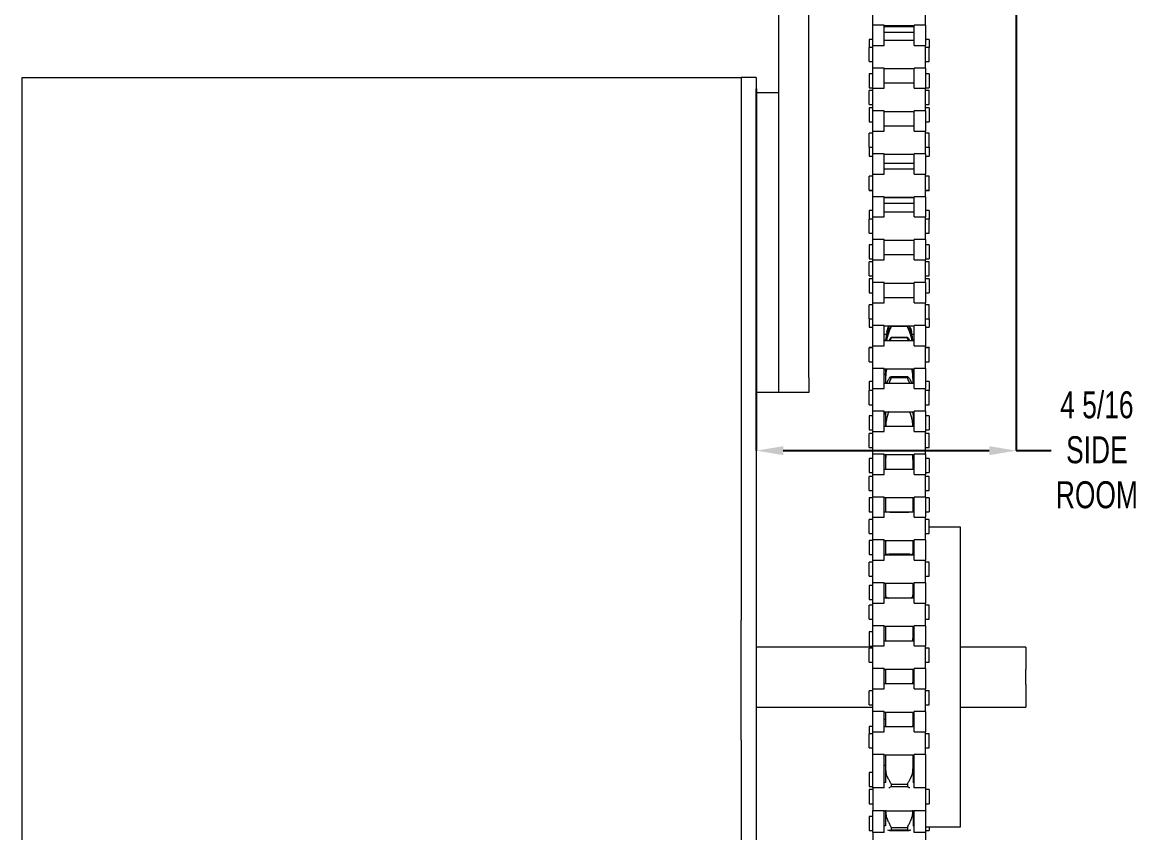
# Model space of a CAD drawing. Header units: inches. Extents: x 0.9 to 22, y 3.7 to 21.
# Drawn here: x 0.91 to 7.11, y 8.88 to 13.39 of the extents above; entities that cross this region are included whole.
import ezdxf

# ---------------------------------------------------------------- set-up
doc = ezdxf.new("R2010")
doc.units = ezdxf.units.IN
doc.header["$MEASUREMENT"] = 0
doc.header["$PDSIZE"] = -1
doc.layers.add('DIM', color=1, linetype='Continuous')
doc.styles.add('SLDTEXTSTYLE0', font='ARIAL.TTF', dxfattribs={"width": 0.7})
doc.dimstyles.new('SLDDIMSTYLE1', dxfattribs={"dimtxt": 0.15, "dimasz": 0.15, "dimexe": 0, "dimexo": 0.0625, "dimgap": 0.0375, "dimtad": 0, "dimtih": 1, "dimtoh": 1, "dimdec": 3, "dimlfac": 3, "dimrnd": 1e-09, "dimzin": 12, "dimdsep": 46, "dimtxsty": 'SLDTEXTSTYLE0', "dimsah": 1, "dimcen": 0.09, "dimadec": 0, "dimazin": 0, "dimtfac": 1, "dimtdec": 3, "dimtofl": 0, "dimtmove": 0, "dimatfit": 3, "dimfxl": 0, "dimtolj": 1, "dimtzin": 12, "dimarcsym": 0})

# ---------------------------------------------------------------- blocks, each defined once
blk = doc.blocks.new('*D8')
at = {"layer": 'DEFPOINTS', "color": 0}
for p in [(6.4438, 16.3276), (4.9976, 13.0772), (6.4438, 11.0032)]:
    blk.add_point(p, dxfattribs=at)
at = {"layer": 'DIM', "color": 0, "lineweight": -2}
for p, q in [((6.4438, 16.2651), (6.4438, 11.0032)), ((4.9976, 13.0147), (4.9976, 11.0032)), ((5.1476, 11.0032), (6.2938, 11.0032)), ((6.4438, 11.0032), (6.6379, 11.0032))]:
    blk.add_line(p, q, dxfattribs=at)
at = {"layer": 'DIM', "color": 0}
for points in [[(5.1476, 11.0282), (5.1476, 10.9782), (4.9976, 11.0032)], [(6.2938, 11.0282), (6.2938, 10.9782), (6.4438, 11.0032)]]:
    blk.add_solid(points, dxfattribs=at)
at = {"layer": 'DIM', "color": 0, "insert": (6.8922, 11.3333), "char_height": 0.15, "attachment_point": 2, "style": 'SLDTEXTSTYLE0'}
blk.add_mtext('\\A1;4 5/16\\PSIDE\\PROOM', dxfattribs=at)

msp = doc.modelspace()

# ---------------------------------------------------------------- linework, layer by layer
at = {"color": 7, "linetype": 'Continuous', "lineweight": 15}
for p, q in [((5.122594, 11.410565), (5.122594, 13.660565)), ((5.289261, 11.410565), (5.289261, 13.660565)), ((5.646761, 13.369113), (5.646761, 13.495323)), ((5.938761, 13.369113), (5.938761, 13.495323)), ((5.709427, 13.369113), (5.646761, 13.369113)), ((5.646761, 13.256779), (5.646761, 13.369113)), ((5.709427, 13.256779), (5.709427, 13.369113)), ((5.938761, 13.369113), (5.876094, 13.369113)), ((5.876094, 13.256779), (5.876094, 13.369113)), ((5.938761, 13.369113), (5.938761, 13.256779)), ((5.626094, 13.289071), (5.626094, 13.245142)), ((5.646761, 13.256779), (5.709427, 13.256779)), ((5.646761, 13.130569), (5.646761, 13.256779)), ((5.876094, 13.256779), (5.938761, 13.256779)), ((5.938761, 13.130569), (5.938761, 13.256779)), ((5.959427, 13.289071), (5.959427, 13.245142)), ((5.626094, 13.167143), (5.626094, 13.245142)), ((5.959427, 13.167143), (5.959427, 13.245142)), ((0.914261, 6.377231), (0.914261, 13.077231)), ((0.914261, 13.077231), (4.914261, 13.077231)), ((4.997594, 13.077231), (4.914261, 13.077231)), ((4.914261, 13.077231), (4.914261, 10.060981)), ((4.997594, 13.077231), (4.997594, 12.993898)), ((5.626094, 13.098909), (5.626094, 13.041034)), ((5.709427, 13.130569), (5.646761, 13.130569)), ((5.646761, 13.018235), (5.646761, 13.130569)), ((5.709427, 13.018235), (5.709427, 13.130569)), ((5.938761, 13.130569), (5.876094, 13.130569)), ((5.876094, 13.018235), (5.876094, 13.130569)), ((5.938761, 13.130569), (5.938761, 13.018235)), ((5.959427, 13.098909), (5.959427, 13.041034)), ((5.626094, 13.041034), (5.626094, 13.020909)), ((5.646761, 13.018235), (5.709427, 13.018235)), ((5.646761, 12.892025), (5.646761, 13.018235)), ((5.876094, 13.018235), (5.938761, 13.018235)), ((5.938761, 12.892025), (5.938761, 13.018235)), ((5.959427, 13.041034), (5.959427, 13.020909)), ((4.997594, 12.827231), (4.997594, 12.993898)), ((4.997594, 12.993898), (5.122594, 12.993898)), ((4.997594, 12.993898), (5.122594, 12.993898)), ((4.997594, 12.827231), (4.997594, 12.993898)), ((5.626094, 12.928598), (5.626094, 13.006598)), ((5.959427, 12.928598), (5.959427, 13.006598)), ((5.626094, 12.908747), (5.626094, 12.850872)), ((5.709427, 12.892025), (5.646761, 12.892025)), ((5.646761, 12.779691), (5.646761, 12.892025)), ((5.709427, 12.779691), (5.709427, 12.892025)), ((5.938761, 12.892025), (5.876094, 12.892025)), ((5.876094, 12.779691), (5.876094, 12.892025)), ((5.938761, 12.892025), (5.938761, 12.779691)), ((5.959427, 12.908747), (5.959427, 12.850872)), ((4.997594, 12.827231), (4.997594, 11.493898)), ((4.997594, 12.827231), (4.997594, 11.493898)), ((5.626094, 12.850872), (5.626094, 12.830747)), ((5.959427, 12.850872), (5.959427, 12.830747)), ((5.626094, 12.690054), (5.626094, 12.768054)), ((5.646761, 12.779691), (5.709427, 12.779691)), ((5.646761, 12.653481), (5.646761, 12.779691)), ((5.876094, 12.779691), (5.938761, 12.779691)), ((5.938761, 12.653481), (5.938761, 12.779691)), ((5.959427, 12.690054), (5.959427, 12.768054)), ((5.626094, 12.690054), (5.626094, 12.660711)), ((5.626094, 12.660711), (5.626094, 12.640586)), ((5.709427, 12.653481), (5.646761, 12.653481)), ((5.646761, 12.541147), (5.646761, 12.653481)), ((5.709427, 12.541147), (5.709427, 12.653481)), ((5.938761, 12.653481), (5.876094, 12.653481)), ((5.876094, 12.541147), (5.876094, 12.653481)), ((5.938761, 12.653481), (5.938761, 12.541147)), ((5.959427, 12.690054), (5.959427, 12.660711)), ((5.959427, 12.660711), (5.959427, 12.640586)), ((5.626094, 12.45151), (5.626094, 12.52951)), ((5.646761, 12.541147), (5.709427, 12.541147)), ((5.646761, 12.414936), (5.646761, 12.541147)), ((5.876094, 12.541147), (5.938761, 12.541147)), ((5.938761, 12.414936), (5.938761, 12.541147)), ((5.959427, 12.45151), (5.959427, 12.52951)), ((5.626094, 12.45151), (5.626094, 12.450424)), ((5.959427, 12.45151), (5.959427, 12.450424)), ((5.709427, 12.414936), (5.646761, 12.414936)), ((5.646761, 12.302602), (5.646761, 12.414936)), ((5.709427, 12.302602), (5.709427, 12.414936)), ((5.938761, 12.414936), (5.876094, 12.414936)), ((5.876094, 12.302602), (5.876094, 12.414936)), ((5.938761, 12.414936), (5.938761, 12.302602)), ((5.626094, 12.338262), (5.626094, 12.290966)), ((5.959427, 12.338262), (5.959427, 12.290966)), ((5.626094, 12.212966), (5.626094, 12.290966)), ((5.646761, 12.302602), (5.709427, 12.302602)), ((5.646761, 12.176392), (5.646761, 12.302602)), ((5.876094, 12.302602), (5.938761, 12.302602)), ((5.938761, 12.176392), (5.938761, 12.302602)), ((5.959427, 12.212966), (5.959427, 12.290966)), ((5.626094, 12.1481), (5.626094, 12.090225)), ((5.709427, 12.176392), (5.646761, 12.176392)), ((5.646761, 12.064058), (5.646761, 12.176392)), ((5.709427, 12.064058), (5.709427, 12.176392)), ((5.938761, 12.176392), (5.876094, 12.176392)), ((5.876094, 12.064058), (5.876094, 12.176392)), ((5.938761, 12.176392), (5.938761, 12.064058)), ((5.959427, 12.1481), (5.959427, 12.090225)), ((5.626094, 12.090225), (5.626094, 12.0701)), ((5.959427, 12.090225), (5.959427, 12.0701)), ((5.626094, 11.974422), (5.626094, 12.052421)), ((5.646761, 12.064058), (5.709427, 12.064058)), ((5.646761, 11.937848), (5.646761, 12.064058)), ((5.876094, 12.064058), (5.938761, 12.064058)), ((5.938761, 11.937848), (5.938761, 12.064058)), ((5.959427, 11.974422), (5.959427, 12.052421)), ((5.626094, 11.957939), (5.626094, 11.900064)), ((5.959427, 11.957939), (5.959427, 11.900064)), ((5.626094, 11.900064), (5.626094, 11.879939)), ((5.709427, 11.937848), (5.646761, 11.937848)), ((5.646761, 11.825514), (5.646761, 11.937848)), ((5.709427, 11.825514), (5.709427, 11.937848)), ((5.938761, 11.937848), (5.876094, 11.937848)), ((5.876094, 11.825514), (5.876094, 11.937848)), ((5.938761, 11.937848), (5.938761, 11.825514)), ((5.959427, 11.900064), (5.959427, 11.879939)), ((5.626094, 11.735877), (5.626094, 11.813877)), ((5.646761, 11.825514), (5.709427, 11.825514)), ((5.646761, 11.699304), (5.646761, 11.825514)), ((5.876094, 11.825514), (5.938761, 11.825514)), ((5.938761, 11.699304), (5.938761, 11.825514)), ((5.959427, 11.735877), (5.959427, 11.813877)), ((5.626094, 11.735877), (5.626094, 11.709902)), ((5.626094, 11.709902), (5.626094, 11.689777)), ((5.959427, 11.735877), (5.959427, 11.709902)), ((5.959427, 11.709902), (5.959427, 11.689777)), ((5.709427, 11.699304), (5.646761, 11.699304)), ((5.646761, 11.58697), (5.646761, 11.699304)), ((5.709427, 11.58697), (5.709427, 11.699304)), ((5.747761, 11.696173), (5.747761, 11.693419)), ((5.747761, 11.696173), (5.838094, 11.696173)), ((5.838094, 11.693419), (5.747761, 11.693419)), ((5.838094, 11.696173), (5.838094, 11.693419)), ((5.938761, 11.699304), (5.876094, 11.699304)), ((5.876094, 11.58697), (5.876094, 11.699304)), ((5.938761, 11.699304), (5.938761, 11.58697)), ((5.646761, 11.58697), (5.709427, 11.58697)), ((5.646761, 11.46076), (5.646761, 11.58697)), ((5.747761, 11.634735), (5.747761, 11.630004)), ((5.747761, 11.634735), (5.838094, 11.634735)), ((5.838094, 11.630004), (5.747761, 11.630004)), ((5.838094, 11.634735), (5.838094, 11.630004)), ((5.876094, 11.58697), (5.938761, 11.58697)), ((5.938761, 11.46076), (5.938761, 11.58697)), ((5.626094, 11.577615), (5.626094, 11.575333)), ((5.626094, 11.497333), (5.626094, 11.575333)), ((5.959427, 11.577615), (5.959427, 11.575333)), ((5.959427, 11.497333), (5.959427, 11.575333)), ((4.997594, 11.327231), (4.997594, 11.493898)), ((4.997594, 11.327231), (4.997594, 11.493898)), ((5.709427, 11.46076), (5.646761, 11.46076)), ((5.646761, 11.348426), (5.646761, 11.46076)), ((5.709427, 11.348426), (5.709427, 11.46076)), ((5.938761, 11.46076), (5.876094, 11.46076)), ((5.876094, 11.348426), (5.876094, 11.46076)), ((5.938761, 11.46076), (5.938761, 11.348426)), ((5.122594, 11.327231), (5.122594, 11.410565)), ((5.289261, 11.410565), (5.289261, 11.327231)), ((5.716427, 11.458166), (5.716427, 11.450558)), ((5.716427, 11.451034), (5.716427, 11.395974)), ((5.747761, 11.416406), (5.747761, 11.407994)), ((5.747761, 11.416406), (5.838094, 11.416406)), ((5.838094, 11.407994), (5.747761, 11.407994)), ((5.838094, 11.416406), (5.838094, 11.407994)), ((5.869427, 11.450546), (5.869427, 11.458072)), ((5.869427, 11.451034), (5.869427, 11.395974)), ((5.626094, 11.387453), (5.626094, 11.336789)), ((5.626094, 11.258789), (5.626094, 11.336789)), ((5.646761, 11.348426), (5.709427, 11.348426)), ((5.646761, 11.222216), (5.646761, 11.348426)), ((5.716427, 11.395974), (5.716427, 11.375956)), ((5.869427, 11.375956), (5.869427, 11.395974)), ((5.876094, 11.348426), (5.938761, 11.348426)), ((5.938761, 11.222216), (5.938761, 11.348426)), ((5.959427, 11.387453), (5.959427, 11.336789)), ((5.959427, 11.258789), (5.959427, 11.336789)), ((5.122594, 11.327231), (4.997594, 11.327231)), ((5.122594, 11.327231), (4.997594, 11.327231)), ((4.997594, 11.327231), (4.997594, 5.743898)), ((5.289261, 11.327231), (5.122594, 11.327231)), ((5.709427, 11.222216), (5.646761, 11.222216)), ((5.646761, 11.109881), (5.646761, 11.222216)), ((5.709427, 11.109881), (5.709427, 11.222216)), ((5.716427, 11.219622), (5.716427, 11.203622)), ((5.869427, 11.203622), (5.869427, 11.219622)), ((5.938761, 11.222216), (5.876094, 11.222216)), ((5.876094, 11.109881), (5.876094, 11.222216)), ((5.938761, 11.222216), (5.938761, 11.109881)), ((5.626094, 11.197292), (5.626094, 11.139417)), ((5.716427, 11.203622), (5.716427, 11.137411)), ((5.869427, 11.203622), (5.869427, 11.137411)), ((5.959427, 11.197292), (5.959427, 11.139417)), ((5.626094, 11.139417), (5.626094, 11.119292)), ((5.626094, 11.020245), (5.626094, 11.098245)), ((5.646761, 11.109881), (5.709427, 11.109881)), ((5.646761, 10.983671), (5.646761, 11.109881)), ((5.876094, 11.109881), (5.938761, 11.109881)), ((5.938761, 10.983671), (5.938761, 11.109881)), ((5.959427, 11.139417), (5.959427, 11.119292)), ((5.959427, 11.020245), (5.959427, 11.098245)), ((5.709427, 10.983671), (5.646761, 10.983671)), ((5.646761, 10.871337), (5.646761, 10.983671)), ((5.709427, 10.871337), (5.709427, 10.983671)), ((5.716427, 10.981078), (5.716427, 10.945594)), ((5.869427, 10.981078), (5.869427, 10.945594)), ((5.938761, 10.983671), (5.876094, 10.983671)), ((5.876094, 10.871337), (5.876094, 10.983671)), ((5.938761, 10.983671), (5.938761, 10.871337)), ((5.626094, 10.959144), (5.626094, 10.881144)), ((5.716427, 10.945594), (5.716427, 10.898867)), ((5.869427, 10.898867), (5.869427, 10.945594)), ((5.959427, 10.959144), (5.959427, 10.881144)), ((5.626094, 10.781701), (5.626094, 10.859701)), ((5.646761, 10.871337), (5.709427, 10.871337)), ((5.646761, 10.745127), (5.646761, 10.871337)), ((5.876094, 10.871337), (5.938761, 10.871337)), ((5.938761, 10.745127), (5.938761, 10.871337)), ((5.959427, 10.781701), (5.959427, 10.859701)), ((5.626094, 10.740757), (5.626094, 10.662757)), ((5.709427, 10.745127), (5.646761, 10.745127)), ((5.646761, 10.632793), (5.646761, 10.745127)), ((5.709427, 10.632793), (5.709427, 10.745127)), ((5.716427, 10.742534), (5.716427, 10.660323)), ((5.869427, 10.660323), (5.869427, 10.742534)), ((5.938761, 10.745127), (5.876094, 10.745127)), ((5.876094, 10.632793), (5.876094, 10.745127)), ((5.938761, 10.745127), (5.938761, 10.632793)), ((5.959427, 10.740757), (5.959427, 10.662757)), ((5.747761, 10.660458), (5.838094, 10.660458)), ((5.626094, 10.543156), (5.626094, 10.621156)), ((5.646761, 10.632793), (5.709427, 10.632793)), ((5.646761, 10.506583), (5.646761, 10.632793)), ((5.876094, 10.632793), (5.938761, 10.632793)), ((5.938761, 10.506583), (5.938761, 10.632793)), ((5.959427, 10.543156), (5.959427, 10.621156)), ((6.133095, 8.910565), (6.133095, 10.577231)), ((5.626094, 10.504226), (5.626094, 10.426226)), ((5.709427, 10.506583), (5.646761, 10.506583)), ((5.646761, 10.394249), (5.646761, 10.506583)), ((5.709427, 10.394249), (5.709427, 10.506583)), ((5.716427, 10.50399), (5.716427, 10.434004)), ((5.869427, 10.434004), (5.869427, 10.50399)), ((5.938761, 10.506583), (5.876094, 10.506583)), ((5.876094, 10.394249), (5.876094, 10.506583)), ((5.938761, 10.506583), (5.938761, 10.394249)), ((5.716427, 10.434004), (5.716427, 10.421779)), ((5.747761, 10.423218), (5.838094, 10.423218)), ((5.869427, 10.434004), (5.869427, 10.421779)), ((5.626094, 10.304612), (5.626094, 10.382612)), ((5.646761, 10.394249), (5.709427, 10.394249)), ((5.646761, 10.268039), (5.646761, 10.394249)), ((5.876094, 10.394249), (5.938761, 10.394249)), ((5.938761, 10.268039), (5.938761, 10.394249)), ((5.959427, 10.304612), (5.959427, 10.382612)), ((5.626094, 10.254039), (5.626094, 10.176039)), ((5.709427, 10.268039), (5.646761, 10.268039)), ((5.646761, 10.155705), (5.646761, 10.268039)), ((5.709427, 10.155705), (5.709427, 10.268039)), ((5.716427, 10.265446), (5.716427, 10.203053)), ((5.869427, 10.203053), (5.869427, 10.265446)), ((5.938761, 10.268039), (5.876094, 10.268039)), ((5.876094, 10.155705), (5.876094, 10.268039)), ((5.938761, 10.268039), (5.938761, 10.155705)), ((5.716427, 10.203053), (5.716427, 10.183235)), ((5.869427, 10.203053), (5.869427, 10.183235)), ((5.626094, 10.066068), (5.626094, 10.144068)), ((5.646761, 10.155705), (5.709427, 10.155705)), ((5.646761, 10.029495), (5.646761, 10.155705)), ((5.876094, 10.155705), (5.938761, 10.155705)), ((5.938761, 10.029495), (5.938761, 10.155705)), ((5.959427, 10.066068), (5.959427, 10.144068)), ((4.914261, 9.393482), (4.914261, 10.060981)), ((5.626094, 9.994946), (5.626094, 9.916946)), ((5.709427, 10.029495), (5.646761, 10.029495)), ((5.646761, 9.91716), (5.646761, 10.029495)), ((5.709427, 9.91716), (5.709427, 10.029495)), ((5.716427, 10.026901), (5.716427, 9.964246)), ((5.869427, 9.964246), (5.869427, 10.026901)), ((5.938761, 10.029495), (5.876094, 10.029495)), ((5.876094, 9.91716), (5.876094, 10.029495)), ((5.938761, 10.029495), (5.938761, 9.91716)), ((5.646761, 9.91716), (5.709427, 9.91716)), ((5.646761, 9.79095), (5.646761, 9.91716)), ((5.716427, 9.964246), (5.716427, 9.944691)), ((5.869427, 9.964246), (5.869427, 9.944691)), ((5.876094, 9.91716), (5.938761, 9.91716)), ((5.938761, 9.79095), (5.938761, 9.91716)), ((6.497594, 9.910565), (6.497594, 9.785565)), ((5.626094, 9.827524), (5.626094, 9.905524)), ((5.959427, 9.827524), (5.959427, 9.905524)), ((5.709427, 9.79095), (5.646761, 9.79095)), ((5.646761, 9.678616), (5.646761, 9.79095)), ((5.709427, 9.678616), (5.709427, 9.79095)), ((5.716427, 9.788357), (5.716427, 9.721669)), ((5.869427, 9.721669), (5.869427, 9.788357)), ((5.938761, 9.79095), (5.876094, 9.79095)), ((5.876094, 9.678616), (5.876094, 9.79095)), ((5.938761, 9.79095), (5.938761, 9.678616)), ((5.709427, 9.785565), (5.716427, 9.785565)), ((6.497594, 9.702231), (6.497594, 9.785565)), ((5.626094, 9.58898), (5.626094, 9.66698)), ((5.646761, 9.678616), (5.709427, 9.678616)), ((5.646761, 9.552406), (5.646761, 9.678616)), ((5.876094, 9.678616), (5.938761, 9.678616)), ((5.938761, 9.552406), (5.938761, 9.678616)), ((5.959427, 9.58898), (5.959427, 9.66698)), ((6.497594, 9.702231), (6.497594, 9.577231)), ((5.709427, 9.552406), (5.646761, 9.552406)), ((5.646761, 9.440072), (5.646761, 9.552406)), ((5.709427, 9.440072), (5.709427, 9.552406)), ((5.716427, 9.549813), (5.716427, 9.479472)), ((5.869427, 9.479472), (5.869427, 9.549813)), ((5.938761, 9.552406), (5.876094, 9.552406)), ((5.876094, 9.440072), (5.876094, 9.552406)), ((5.938761, 9.552406), (5.938761, 9.440072)), ((5.716427, 9.479472), (5.716427, 9.467602)), ((5.869427, 9.479472), (5.869427, 9.467602)), ((5.626094, 9.469789), (5.626094, 9.428436)), ((5.626094, 9.350436), (5.626094, 9.428436)), ((5.646761, 9.440072), (5.709427, 9.440072)), ((5.646761, 9.313862), (5.646761, 9.440072)), ((5.876094, 9.440072), (5.938761, 9.440072)), ((5.938761, 9.313862), (5.938761, 9.440072)), ((5.959427, 9.350436), (5.959427, 9.428436)), ((4.914261, 9.393482), (4.914261, 5.743898)), ((5.709427, 9.313862), (5.646761, 9.313862)), ((5.646761, 9.161449), (5.646761, 9.313862)), ((5.709427, 9.161449), (5.709427, 9.313862)), ((5.716427, 9.311269), (5.716427, 9.2418)), ((5.869427, 9.2418), (5.869427, 9.311269)), ((5.938761, 9.313862), (5.876094, 9.313862)), ((5.876094, 9.161449), (5.876094, 9.313862)), ((5.938761, 9.313862), (5.938761, 9.161449)), ((5.716427, 9.2418), (5.716427, 9.157429)), ((5.869427, 9.2418), (5.869427, 9.157429)), ((5.626094, 9.213693), (5.626094, 9.135693)), ((5.626094, 9.118262), (5.626094, 9.060387)), ((5.646761, 9.127774), (5.646761, 9.161449)), ((5.709427, 9.127774), (5.646761, 9.127774)), ((5.646761, 9.127774), (5.646761, 9.002483)), ((5.709427, 9.127774), (5.709427, 9.161449)), ((5.747761, 9.149272), (5.747761, 9.134431)), ((5.747761, 9.149272), (5.838094, 9.149272)), ((5.838094, 9.134431), (5.747761, 9.134431)), ((5.838094, 9.149272), (5.838094, 9.134431)), ((5.876094, 9.127774), (5.876094, 9.161449)), ((5.938761, 9.127774), (5.876094, 9.127774)), ((5.938761, 9.161449), (5.938761, 9.127774)), ((5.938761, 9.127774), (5.938761, 9.002483)), ((5.959427, 9.118262), (5.959427, 9.060387)), ((5.626094, 9.060387), (5.626094, 9.040262)), ((5.959427, 9.060387), (5.959427, 9.040262)), ((5.646761, 9.002483), (5.709427, 9.002483)), ((5.646761, 8.879031), (5.646761, 9.002483)), ((5.709427, 8.879031), (5.709427, 9.002483)), ((5.716427, 9.001095), (5.716427, 8.917569)), ((5.869427, 9.001095), (5.869427, 8.917569)), ((5.876094, 9.002483), (5.938761, 9.002483)), ((5.876094, 8.879031), (5.876094, 9.002483)), ((5.938761, 9.002483), (5.938761, 8.879031)), ((5.626094, 8.968437), (5.626094, 8.890437)), ((5.709427, 8.879031), (5.646761, 8.879031)), ((5.646761, 8.879031), (5.646761, 8.761337)), ((5.747761, 8.907555), (5.747761, 8.893458)), ((5.747761, 8.907555), (5.838094, 8.907555)), ((5.838094, 8.893458), (5.747761, 8.893458)), ((5.838094, 8.907555), (5.838094, 8.893458)), ((5.938761, 8.879031), (5.876094, 8.879031)), ((5.938761, 8.879031), (5.938761, 8.761337)), ((5.959427, 8.910565), (5.959427, 8.890437))]:
    msp.add_line(p, q, dxfattribs=at)
for points in [[(5.709427, 13.36652), (5.876094, 13.36652)], [(5.709427, 13.362066), (5.876094, 13.362066)], [(5.876094, 13.328237), (5.709427, 13.328237)], [(5.646761, 13.289071), (5.626094, 13.289071)], [(5.876094, 13.284309), (5.709427, 13.284309)], [(5.959427, 13.289071), (5.938761, 13.289071)], [(5.646761, 13.245142), (5.626094, 13.245142)], [(5.959427, 13.245142), (5.938761, 13.245142)], [(5.626094, 13.167143), (5.646761, 13.167143)], [(5.938761, 13.167143), (5.959427, 13.167143)], [(5.646761, 13.098909), (5.626094, 13.098909)], [(5.709427, 13.127976), (5.876094, 13.127976)], [(5.959427, 13.098909), (5.938761, 13.098909)], [(5.626094, 13.020909), (5.646761, 13.020909)], [(5.876094, 13.045765), (5.709427, 13.045765)], [(5.938761, 13.020909), (5.959427, 13.020909)], [(5.646761, 13.006598), (5.626094, 13.006598)], [(5.959427, 13.006598), (5.938761, 13.006598)], [(5.626094, 12.928598), (5.646761, 12.928598)], [(5.646761, 12.908747), (5.626094, 12.908747)], [(5.709427, 12.889432), (5.876094, 12.889432)], [(5.938761, 12.928598), (5.959427, 12.928598)], [(5.959427, 12.908747), (5.938761, 12.908747)], [(5.626094, 12.830747), (5.646761, 12.830747)], [(5.938761, 12.830747), (5.959427, 12.830747)], [(5.646761, 12.768054), (5.626094, 12.768054)], [(5.876094, 12.807221), (5.709427, 12.807221)], [(5.959427, 12.768054), (5.938761, 12.768054)], [(5.626094, 12.690054), (5.646761, 12.690054)], [(5.626094, 12.640586), (5.646761, 12.640586)], [(5.709427, 12.650888), (5.876094, 12.650888)], [(5.938761, 12.690054), (5.959427, 12.690054)], [(5.938761, 12.640586), (5.959427, 12.640586)], [(5.709427, 12.601419), (5.876094, 12.601419)], [(5.646761, 12.52951), (5.626094, 12.52951)], [(5.876094, 12.568677), (5.709427, 12.568677)], [(5.959427, 12.52951), (5.938761, 12.52951)], [(5.626094, 12.45151), (5.646761, 12.45151)], [(5.626094, 12.450424), (5.646761, 12.450424)], [(5.938761, 12.45151), (5.959427, 12.45151)], [(5.938761, 12.450424), (5.959427, 12.450424)], [(5.709427, 12.412343), (5.876094, 12.412343)], [(5.709427, 12.411257), (5.876094, 12.411257)], [(5.646761, 12.338262), (5.626094, 12.338262)], [(5.876094, 12.377429), (5.709427, 12.377429)], [(5.876094, 12.330132), (5.709427, 12.330132)], [(5.959427, 12.338262), (5.938761, 12.338262)], [(5.646761, 12.290966), (5.626094, 12.290966)], [(5.959427, 12.290966), (5.938761, 12.290966)], [(5.626094, 12.212966), (5.646761, 12.212966)], [(5.938761, 12.212966), (5.959427, 12.212966)], [(5.646761, 12.1481), (5.626094, 12.1481)], [(5.709427, 12.173799), (5.876094, 12.173799)], [(5.959427, 12.1481), (5.938761, 12.1481)], [(5.876094, 12.091588), (5.709427, 12.091588)], [(5.626094, 12.0701), (5.646761, 12.0701)], [(5.646761, 12.052421), (5.626094, 12.052421)], [(5.938761, 12.0701), (5.959427, 12.0701)], [(5.959427, 12.052421), (5.938761, 12.052421)], [(5.626094, 11.974422), (5.646761, 11.974422)], [(5.646761, 11.957939), (5.626094, 11.957939)], [(5.938761, 11.974422), (5.959427, 11.974422)], [(5.959427, 11.957939), (5.938761, 11.957939)], [(5.709427, 11.935255), (5.876094, 11.935255)], [(5.626094, 11.879939), (5.646761, 11.879939)], [(5.876094, 11.853044), (5.709427, 11.853044)], [(5.938761, 11.879939), (5.959427, 11.879939)], [(5.646761, 11.813877), (5.626094, 11.813877)], [(5.959427, 11.813877), (5.938761, 11.813877)], [(5.626094, 11.735877), (5.646761, 11.735877)], [(5.938761, 11.735877), (5.959427, 11.735877)], [(5.626094, 11.689777), (5.646761, 11.689777)], [(5.709427, 11.696711), (5.876094, 11.696711)], [(5.709427, 11.65061), (5.721627, 11.65061)], [(5.723873, 11.662591), (5.730197, 11.684313)], [(5.730197, 11.681715), (5.723873, 11.659415)], [(5.723873, 11.638879), (5.730197, 11.659474)], [(5.730197, 11.649659), (5.723873, 11.626879)], [(5.730197, 11.684313), (5.735023, 11.696711)], [(5.735852, 11.696711), (5.730197, 11.681715)], [(5.855658, 11.681715), (5.850024, 11.696711)], [(5.855658, 11.684313), (5.861982, 11.662591)], [(5.861982, 11.659415), (5.855658, 11.681715)], [(5.855658, 11.659474), (5.861982, 11.638879)], [(5.861982, 11.626879), (5.855658, 11.649659)], [(5.864249, 11.65061), (5.876094, 11.65061)], [(5.938761, 11.689777), (5.959427, 11.689777)], [(5.717178, 11.616782), (5.709427, 11.616782)], [(5.876094, 11.6145), (5.709427, 11.6145)], [(5.718996, 11.6145), (5.723873, 11.638879)], [(5.723873, 11.626879), (5.721678, 11.6145)], [(5.747761, 11.630004), (5.741182, 11.6145)], [(5.844658, 11.6145), (5.838094, 11.630004)], [(5.861982, 11.638879), (5.866902, 11.6145)], [(5.864156, 11.6145), (5.861982, 11.626879)], [(5.876094, 11.616782), (5.868665, 11.616782)], [(5.646761, 11.577615), (5.626094, 11.577615)], [(5.646761, 11.575333), (5.626094, 11.575333)], [(5.959427, 11.577615), (5.938761, 11.577615)], [(5.959427, 11.575333), (5.938761, 11.575333)], [(5.626094, 11.497333), (5.646761, 11.497333)], [(5.938761, 11.497333), (5.959427, 11.497333)], [(5.709427, 11.458166), (5.876094, 11.458166)], [(5.716427, 11.42662), (5.709427, 11.42662)], [(5.716427, 11.451034), (5.716562, 11.456149)], [(5.716562, 11.406515), (5.716427, 11.395974)], [(5.869293, 11.456149), (5.869427, 11.451034)], [(5.869427, 11.395974), (5.869293, 11.406515)], [(5.876094, 11.42662), (5.869427, 11.42662)], [(5.646761, 11.387453), (5.626094, 11.387453)], [(5.646761, 11.336789), (5.626094, 11.336789)], [(5.876094, 11.375956), (5.709427, 11.375956)], [(5.723873, 11.377578), (5.730197, 11.392788)], [(5.855658, 11.392788), (5.861982, 11.377578)], [(5.959427, 11.387453), (5.938761, 11.387453)], [(5.959427, 11.336789), (5.938761, 11.336789)], [(5.626094, 11.258789), (5.646761, 11.258789)], [(5.709427, 11.219622), (5.876094, 11.219622)], [(5.734191, 11.219622), (5.730197, 11.209087)], [(5.855658, 11.209087), (5.851671, 11.219622)], [(5.938761, 11.258789), (5.959427, 11.258789)], [(5.646761, 11.197292), (5.626094, 11.197292)], [(5.716427, 11.203622), (5.716562, 11.206116)], [(5.730197, 11.209087), (5.723873, 11.188265)], [(5.861982, 11.188265), (5.855658, 11.209087)], [(5.869293, 11.206116), (5.869427, 11.203622)], [(5.959427, 11.197292), (5.938761, 11.197292)], [(5.626094, 11.119292), (5.646761, 11.119292)], [(5.646761, 11.098245), (5.626094, 11.098245)], [(5.876094, 11.137411), (5.709427, 11.137411)], [(5.938761, 11.119292), (5.959427, 11.119292)], [(5.959427, 11.098245), (5.938761, 11.098245)], [(5.626094, 11.020245), (5.646761, 11.020245)], [(5.709427, 10.981078), (5.876094, 10.981078)], [(5.718454, 10.981078), (5.716562, 10.956133)], [(5.869293, 10.956133), (5.867443, 10.981078)], [(5.938761, 11.020245), (5.959427, 11.020245)], [(5.646761, 10.959144), (5.626094, 10.959144)], [(5.716562, 10.956133), (5.716427, 10.945594)], [(5.869427, 10.945594), (5.869293, 10.956133)], [(5.959427, 10.959144), (5.938761, 10.959144)], [(5.626094, 10.881144), (5.646761, 10.881144)], [(5.646761, 10.859701), (5.626094, 10.859701)], [(5.876094, 10.898867), (5.709427, 10.898867)], [(5.938761, 10.881144), (5.959427, 10.881144)], [(5.959427, 10.859701), (5.938761, 10.859701)], [(5.626094, 10.781701), (5.646761, 10.781701)], [(5.938761, 10.781701), (5.959427, 10.781701)], [(5.646761, 10.740757), (5.626094, 10.740757)], [(5.709427, 10.742534), (5.876094, 10.742534)], [(5.959427, 10.740757), (5.938761, 10.740757)], [(5.626094, 10.662757), (5.646761, 10.662757)], [(5.876094, 10.660323), (5.709427, 10.660323)], [(5.846354, 10.662046), (5.739515, 10.662046)], [(5.739515, 10.661811), (5.747761, 10.660458)], [(5.838094, 10.660458), (5.846354, 10.661867)], [(5.938761, 10.662757), (5.959427, 10.662757)], [(5.646761, 10.621156), (5.626094, 10.621156)], [(5.959427, 10.621156), (5.938761, 10.621156)], [(5.626094, 10.543156), (5.646761, 10.543156)], [(5.938761, 10.543156), (5.959427, 10.543156)], [(6.133095, 10.577231), (5.959427, 10.577231)], [(5.646761, 10.504226), (5.626094, 10.504226)], [(5.709427, 10.50399), (5.876094, 10.50399)], [(5.626094, 10.426226), (5.646761, 10.426226)], [(5.876094, 10.421779), (5.709427, 10.421779)], [(5.716427, 10.434004), (5.716562, 10.430937)], [(5.716562, 10.430937), (5.718638, 10.426544)], [(5.721316, 10.426517), (5.723873, 10.426492)], [(5.723873, 10.426492), (5.730197, 10.428149)], [(5.852388, 10.42848), (5.733459, 10.42848)], [(5.855658, 10.428149), (5.861982, 10.426492)], [(5.861982, 10.426492), (5.864565, 10.426483)], [(5.867103, 10.426474), (5.869293, 10.430937)], [(5.869293, 10.430937), (5.869427, 10.434004)], [(5.646761, 10.382612), (5.626094, 10.382612)], [(5.959427, 10.382612), (5.938761, 10.382612)], [(5.626094, 10.304612), (5.646761, 10.304612)], [(5.938761, 10.304612), (5.959427, 10.304612)], [(5.646761, 10.254039), (5.626094, 10.254039)], [(5.709427, 10.265446), (5.876094, 10.265446)], [(5.626094, 10.176039), (5.646761, 10.176039)], [(5.876094, 10.183235), (5.709427, 10.183235)], [(5.716427, 10.203053), (5.716562, 10.198668)], [(5.723873, 10.186484), (5.730197, 10.185147)], [(5.730197, 10.185147), (5.734815, 10.183235)], [(5.851113, 10.183235), (5.855658, 10.185147)], [(5.855658, 10.185147), (5.861982, 10.186484)], [(5.869293, 10.198668), (5.869427, 10.203053)], [(5.646761, 10.144068), (5.626094, 10.144068)], [(5.959427, 10.144068), (5.938761, 10.144068)], [(5.626094, 10.066068), (5.646761, 10.066068)], [(5.938761, 10.066068), (5.959427, 10.066068)], [(5.646761, 9.994946), (5.626094, 9.994946)], [(5.709427, 10.026901), (5.876094, 10.026901)], [(5.646761, 9.910565), (4.997594, 9.910565)], [(5.626094, 9.916946), (5.646761, 9.916946)], [(5.876094, 9.944691), (5.709427, 9.944691)], [(5.716427, 9.964246), (5.716562, 9.958618)], [(5.869293, 9.958618), (5.869427, 9.964246)], [(6.497594, 9.910565), (6.133095, 9.910565)], [(5.646761, 9.905524), (5.626094, 9.905524)], [(5.959427, 9.905524), (5.938761, 9.905524)], [(5.626094, 9.827524), (5.646761, 9.827524)], [(5.709427, 9.788357), (5.876094, 9.788357)], [(5.938761, 9.827524), (5.959427, 9.827524)], [(5.646761, 9.66698), (5.626094, 9.66698)], [(5.876094, 9.706146), (5.709427, 9.706146)], [(5.716427, 9.721669), (5.716562, 9.714895)], [(5.716562, 9.714895), (5.71775, 9.706146)], [(5.868074, 9.706146), (5.869293, 9.714895)], [(5.869293, 9.714895), (5.869427, 9.721669)], [(5.959427, 9.66698), (5.938761, 9.66698)], [(4.997594, 9.577231), (5.646761, 9.577231)], [(5.626094, 9.58898), (5.646761, 9.58898)], [(5.709427, 9.549813), (5.876094, 9.549813)], [(5.938761, 9.58898), (5.959427, 9.58898)], [(6.133095, 9.577231), (6.497594, 9.577231)], [(5.716427, 9.508956), (5.709427, 9.508956)], [(5.716427, 9.479472), (5.716562, 9.471667)], [(5.869293, 9.471667), (5.869427, 9.479472)], [(5.646761, 9.469789), (5.626094, 9.469789)], [(5.646761, 9.428436), (5.626094, 9.428436)], [(5.876094, 9.467602), (5.709427, 9.467602)], [(5.716562, 9.471667), (5.717018, 9.467602)], [(5.868825, 9.467602), (5.869293, 9.471667)], [(5.959427, 9.428436), (5.938761, 9.428436)], [(5.626094, 9.350436), (5.646761, 9.350436)], [(5.709427, 9.311269), (5.876094, 9.311269)], [(5.938761, 9.350436), (5.959427, 9.350436)], [(5.716427, 9.252859), (5.709427, 9.252859)], [(5.716427, 9.2418), (5.716562, 9.233097)], [(5.869293, 9.233097), (5.869427, 9.2418)], [(5.646761, 9.213693), (5.626094, 9.213693)], [(5.723873, 9.193295), (5.730197, 9.180714)], [(5.855658, 9.180714), (5.861982, 9.193295)], [(5.626094, 9.135693), (5.646761, 9.135693)], [(5.646761, 9.118262), (5.626094, 9.118262)], [(5.717976, 9.157429), (5.709427, 9.157429)], [(5.876094, 9.157429), (5.867879, 9.157429)], [(5.959427, 9.118262), (5.938761, 9.118262)], [(5.626094, 9.040262), (5.646761, 9.040262)], [(5.709427, 9.001095), (5.876094, 9.001095)], [(5.938761, 9.040262), (5.959427, 9.040262)], [(5.646761, 8.968437), (5.626094, 8.968437)], [(5.723873, 8.957988), (5.730197, 8.94302)], [(5.855658, 8.94302), (5.861982, 8.957988)], [(5.626094, 8.890437), (5.646761, 8.890437)], [(5.717062, 8.917569), (5.709427, 8.917569)], [(5.730197, 8.892777), (5.72878, 8.893625)], [(5.737699, 8.891039), (5.848177, 8.891039)], [(5.857075, 8.893625), (5.855658, 8.892777)], [(5.876094, 8.917569), (5.868793, 8.917569)], [(5.938761, 8.910565), (6.133095, 8.910565)], [(5.938761, 8.890437), (5.959427, 8.890437)]]:
    msp.add_open_spline(points, degree=1, dxfattribs=at)
for points, knots in [([(5.723873, 11.659415), (5.72186, 11.649957), (5.718573, 11.634521), (5.717736, 11.620089), (5.717411, 11.6145)], [0, 0, 0, 0, 0.61272636, 1, 1, 1, 1]), ([(5.730197, 11.659474), (5.732809, 11.666179), (5.738117, 11.679807), (5.744512, 11.69066), (5.747761, 11.696173)], [0, 0, 0, 0, 0.49206222, 1, 1, 1, 1]), ([(5.747761, 11.693419), (5.744611, 11.686616), (5.738213, 11.6728), (5.732896, 11.65745), (5.730197, 11.649659)], [0, 0, 0, 0, 0.49244356, 1, 1, 1, 1]), ([(5.838094, 11.696173), (5.841244, 11.690837), (5.847641, 11.680001), (5.852959, 11.666385), (5.855658, 11.659474)], [0, 0, 0, 0, 0.492440013, 1, 1, 1, 1]), ([(5.855658, 11.649659), (5.853046, 11.657214), (5.847738, 11.672568), (5.841343, 11.686396), (5.838094, 11.693419)], [0, 0, 0, 0, 0.49205935, 1, 1, 1, 1]), ([(5.868461, 11.6145), (5.868156, 11.619798), (5.867326, 11.634217), (5.864053, 11.649652), (5.861982, 11.659415)], [0, 0, 0, 0, 0.36743642, 1, 1, 1, 1]), ([(5.735964, 11.6145), (5.73673, 11.616236), (5.740243, 11.624198), (5.744462, 11.630112), (5.747761, 11.634735)], [0, 0, 0, 0, 0.21811502, 1, 1, 1, 1]), ([(5.838094, 11.634735), (5.841292, 11.630258), (5.845504, 11.624361), (5.849016, 11.616414), (5.849862, 11.6145)], [0, 0, 0, 0, 0.75908256, 1, 1, 1, 1]), ([(5.722452, 11.458166), (5.72107, 11.451166), (5.717712, 11.434162), (5.716988, 11.416756), (5.716562, 11.406515)], [0, 0, 0, 0, 0.41165738, 1, 1, 1, 1]), ([(5.730197, 11.392788), (5.732809, 11.397588), (5.738117, 11.407342), (5.744512, 11.413353), (5.747761, 11.416406)], [0, 0, 0, 0, 0.49206066, 1, 1, 1, 1]), ([(5.747761, 11.407994), (5.744575, 11.400561), (5.73999, 11.389864), (5.736169, 11.379207), (5.735004, 11.375956)], [0, 0, 0, 0, 0.69487608, 1, 1, 1, 1]), ([(5.838094, 11.416406), (5.841244, 11.413456), (5.847641, 11.407467), (5.852959, 11.39773), (5.855658, 11.392788)], [0, 0, 0, 0, 0.4924405, 1, 1, 1, 1]), ([(5.850862, 11.375956), (5.849781, 11.378972), (5.845966, 11.389624), (5.841381, 11.400324), (5.838094, 11.407994)], [0, 0, 0, 0, 0.28317369, 1, 1, 1, 1]), ([(5.869293, 11.406515), (5.868886, 11.416434), (5.868171, 11.433836), (5.864827, 11.45085), (5.863389, 11.458166)], [0, 0, 0, 0, 0.5699958, 1, 1, 1, 1]), ([(5.716562, 11.206116), (5.716831, 11.20921), (5.717148, 11.212864), (5.719235, 11.218726), (5.719554, 11.219622)], [0, 0, 0, 0, 0.84714191, 1, 1, 1, 1]), ([(5.866327, 11.219622), (5.866595, 11.218869), (5.868693, 11.212988), (5.869013, 11.209317), (5.869293, 11.206116)], [0, 0, 0, 0, 0.1280172, 1, 1, 1, 1]), ([(5.723873, 11.188265), (5.721889, 11.179257), (5.718305, 11.162985), (5.717431, 11.145305), (5.717041, 11.137411)], [0, 0, 0, 0, 0.55356002, 1, 1, 1, 1]), ([(5.868824, 11.137411), (5.868454, 11.144992), (5.867591, 11.162674), (5.864021, 11.17896), (5.861982, 11.188265)], [0, 0, 0, 0, 0.42870217, 1, 1, 1, 1]), ([(5.733459, 10.427989), (5.735032, 10.428056), (5.739325, 10.428239), (5.744489, 10.425165), (5.747761, 10.423218)], [0, 0, 0, 0, 0.36652321, 1, 1, 1, 1]), ([(5.838094, 10.423218), (5.841266, 10.425113), (5.84643, 10.428198), (5.850729, 10.428029), (5.852388, 10.427964)], [0, 0, 0, 0, 0.6141765, 1, 1, 1, 1]), ([(5.716562, 10.198668), (5.717008, 10.195586), (5.717915, 10.189323), (5.721867, 10.18744), (5.723873, 10.186484)], [0, 0, 0, 0, 0.49220678, 1, 1, 1, 1]), ([(5.861982, 10.186484), (5.863935, 10.187398), (5.867905, 10.189258), (5.868825, 10.195498), (5.869293, 10.198668)], [0, 0, 0, 0, 0.49199299, 1, 1, 1, 1]), ([(5.716562, 9.958618), (5.716862, 9.954122), (5.717244, 9.948395), (5.719534, 9.945345), (5.720026, 9.944691)], [0, 0, 0, 0, 0.78523603, 1, 1, 1, 1]), ([(5.865901, 9.944691), (5.866324, 9.945252), (5.868604, 9.948282), (5.868984, 9.953978), (5.869293, 9.958618)], [0, 0, 0, 0, 0.18517699, 1, 1, 1, 1]), ([(5.716562, 9.233097), (5.717008, 9.225695), (5.717915, 9.210657), (5.721867, 9.199142), (5.723873, 9.193295)], [0, 0, 0, 0, 0.49220596, 1, 1, 1, 1]), ([(5.861982, 9.193295), (5.863935, 9.198949), (5.867905, 9.210441), (5.868825, 9.225465), (5.869293, 9.233097)], [0, 0, 0, 0, 0.49199123, 1, 1, 1, 1]), ([(5.730197, 9.180714), (5.732809, 9.176225), (5.738117, 9.167101), (5.744512, 9.155277), (5.747761, 9.149272)], [0, 0, 0, 0, 0.49206149, 1, 1, 1, 1]), ([(5.838094, 9.149272), (5.841244, 9.155099), (5.847641, 9.166932), (5.852959, 9.176074), (5.855658, 9.180714)], [0, 0, 0, 0, 0.49244183, 1, 1, 1, 1]), ([(5.747761, 9.134431), (5.744579, 9.132233), (5.739826, 9.128949), (5.735867, 9.128626), (5.734557, 9.128519)], [0, 0, 0, 0, 0.66932224, 1, 1, 1, 1]), ([(5.851308, 9.128485), (5.850084, 9.128581), (5.84613, 9.128894), (5.841376, 9.132169), (5.838094, 9.134431)], [0, 0, 0, 0, 0.30958321, 1, 1, 1, 1]), ([(5.716562, 9.003268), (5.717008, 8.99506), (5.717915, 8.978386), (5.721867, 8.964858), (5.723873, 8.957988)], [0, 0, 0, 0, 0.49220613, 1, 1, 1, 1]), ([(5.861982, 8.957988), (5.863935, 8.964633), (5.867905, 8.978139), (5.868825, 8.994802), (5.869293, 9.003268)], [0, 0, 0, 0, 0.49199114, 1, 1, 1, 1]), ([(5.730197, 8.94302), (5.732809, 8.937763), (5.738117, 8.92708), (5.744512, 8.914132), (5.747761, 8.907555)], [0, 0, 0, 0, 0.492060671, 1, 1, 1, 1]), ([(5.838094, 8.907555), (5.841244, 8.913935), (5.847641, 8.92689), (5.852959, 8.937589), (5.855658, 8.94302)], [0, 0, 0, 0, 0.492441239, 1, 1, 1, 1]), ([(5.747761, 8.893458), (5.744611, 8.892327), (5.738213, 8.890029), (5.732896, 8.891852), (5.730197, 8.892777)], [0, 0, 0, 0, 0.492441179, 1, 1, 1, 1]), ([(5.855658, 8.892777), (5.853046, 8.891869), (5.847738, 8.890023), (5.841343, 8.892301), (5.838094, 8.893458)], [0, 0, 0, 0, 0.49206273, 1, 1, 1, 1])]:
    msp.add_open_spline(points, degree=3, knots=knots, dxfattribs=at)

# ---------------------------------------------------------------- dimensions: what is measured, and where the dimension line sits
at = {"layer": 'DIM'}
dim = msp.add_linear_dim(base=(6.443761, 11.003166), p1=(4.997594, 13.077231), p2=(6.443761, 16.327565), text='<>\\PSIDE\\PROOM', dimstyle='SLDDIMSTYLE1', override={"dimdec": 4, "dimlunit": 5, "dimfrac": 2}, dxfattribs=at)
dim.commit()
dim.dimension.update_dxf_attribs({"geometry": '*D8', "text_midpoint": (6.892247, 11.003166), "dimtype": 160})

doc.saveas('drawing.dxf')
